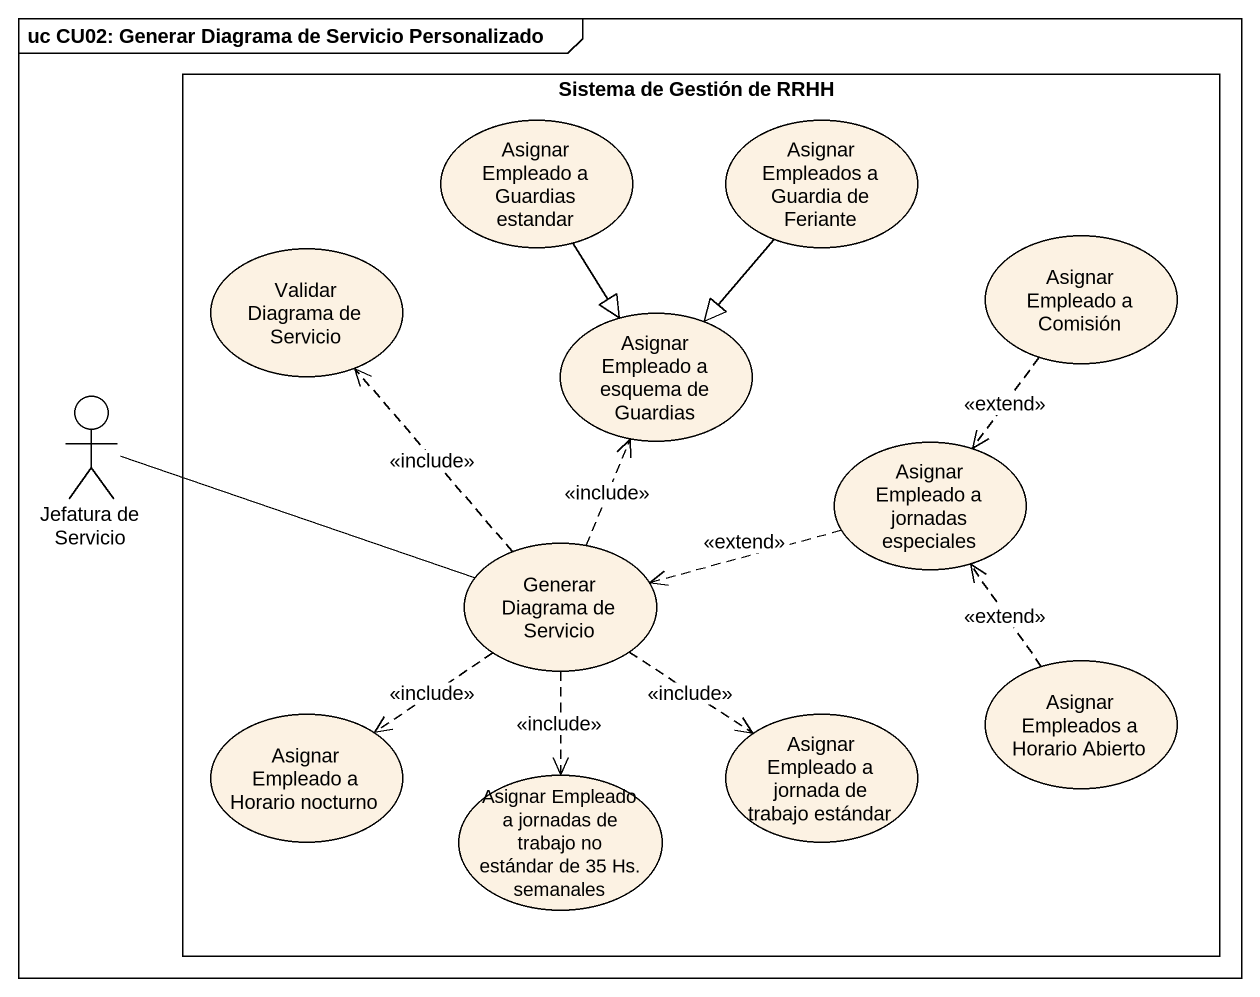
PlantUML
@startuml
mainframe uc CU02: Generar Diagrama de Servicio Personalizado
rectangle "Sistema de Gestión de RRHH" as Sistema_de_Gestión_de_RRHH {
  usecase "Asignar Empleado a Guardias estandar" as Asignar_Empleado_a_Guardias
  usecase "Asignar Empleados a Guardia de Feriante" as Asignar_Empleados_a_Guardia
  usecase "Validar Diagrama de Servicio" as Validar_Diagrama_de_Servicio
  usecase "Asignar Empleado a esquema de Guardias" as Asignar_Empleado_a_esquema
  usecase "Asignar Empleado a Comisión" as Asignar_Empleado_a_Comisión
  usecase "Asignar Empleado a jornadas especiales" as Asignar_Empleado_a_jornadas
  usecase "Generar Diagrama de Servicio" as Generar_Diagrama_de_Servicio
  usecase "Asignar Empleado a Horario nocturno" as Asignar_Empleado_a_Horario
  usecase "Asignar Empleado a jornada de trabajo estándar" as Asignar_Empleado_a_jornada
  usecase "Asignar Empleados a Horario Abierto" as Asignar_Empleados_a_Horario
  usecase "Asignar Empleado a jornadas de trabajo no estándar de 35 Hs. semanales" as Asignar_Empleado_a_jornadas_2
}
actor "Jefatura de Servicio" as Jefatura_de_Servicio
Asignar_Empleado_a_Guardias --|> Asignar_Empleado_a_esquema
Asignar_Empleados_a_Guardia --|> Asignar_Empleado_a_esquema
Asignar_Empleado_a_Comisión ..> Asignar_Empleado_a_jornadas : <<extend>>
Jefatura_de_Servicio -right- Generar_Diagrama_de_Servicio
Asignar_Empleado_a_jornadas .left.> Generar_Diagrama_de_Servicio : <<extend>>
Generar_Diagrama_de_Servicio .up.> Validar_Diagrama_de_Servicio : <<include>>
Generar_Diagrama_de_Servicio .up.> Asignar_Empleado_a_esquema : <<include>>
Generar_Diagrama_de_Servicio ..> Asignar_Empleado_a_Horario : <<include>>
Generar_Diagrama_de_Servicio ..> Asignar_Empleado_a_jornada : <<include>>
Generar_Diagrama_de_Servicio ..> Asignar_Empleado_a_jornadas_2 : <<include>>
Asignar_Empleados_a_Horario .up.> Asignar_Empleado_a_jornadas : <<extend>>
@enduml
